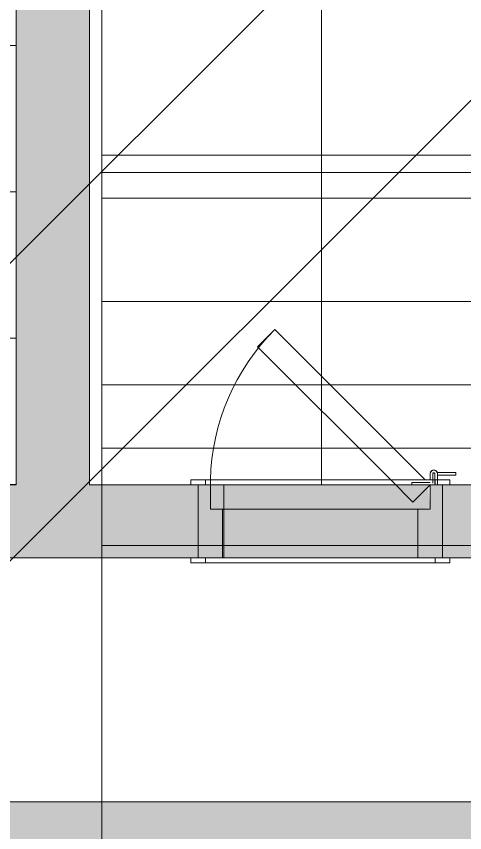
# Model space of a CAD drawing. Header units: millimetres. Extents: x -57519 to 497916, y -349472 to 446842.
# Drawn here: x 335053 to 335971, y 37335 to 39007 of the extents above; entities that cross this region are included whole.
import ezdxf

# ---------------------------------------------------------------- set-up
doc = ezdxf.new("R2010")
doc.units = ezdxf.units.MM
for name, color, linetype, lineweight in [('A-DETL-GENF', 92, 'Continuous', 5), ('A-DOOR', 31, 'Continuous', 5), ('A-DOOR-FRAM', 31, 'Continuous', 5), ('A-FLOR', 192, 'Continuous', 5), ('A-FLOR-PATT', 8, 'Continuous', 5), ('A-WALL', 113, 'Continuous', 20), ('A-WALL-PATT', 111, 'Continuous', 20)]:
    doc.layers.add(name, color=color, linetype=linetype, lineweight=lineweight)
pattern_1 = [(0, (248763.4, 0), (2337.5, 1062.5), [15937.5, -2125, 5312.5, -1062.5]), (0, (250176.6, 531.2), (-1062.5, 1413.125), [3187.5, -350.625, 6375, -796.875]), (0, (249294.7, 903.1), (5525, 711.875), [8500, -1487.5, 4250, -1062.5])]

# ---------------------------------------------------------------- blocks, each defined once
blk = doc.blocks.new('DLN-Access Panel__AP01_ - _AP04_ 450 x 650 _WH_-V555-SITE COVERAGE')
at = {"layer": 'A-DOOR'}
for p, q in [((-265, 75), (-265, 85)), ((-265, 85), (-265, 75)), ((265, 85), (-265, 85)), ((-265, 85), (-235, 85)), ((-235, 85), (-235, 75)), ((-235, 85), (235, 85)), ((235, 85), (-235, 85)), ((-235, 75), (-235, 85)), ((-235, 85), (235, 85)), ((235, 85), (235, 75)), ((235, 85), (235, 75)), ((235, 85), (265, 85)), ((265, 75), (265, 85)), ((265, 75), (265, 85)), ((-265, 75), (265, 75)), ((-265, 75), (-250, 75)), ((-250, 75), (-235, 75)), ((235, 75), (-235, 75)), ((-235, 75), (-200, 75)), ((-235, 75), (-200, 75)), ((-200, 75), (200, 75)), ((-200, 75), (200, 75)), ((200, 75), (235, 75)), ((200, 75), (235, 75)), ((235, 75), (250, 75)), ((250, 75), (265, 75)), ((-189.6, -39.6), (-225, -75)), ((-144.3, -85), (-189.6, -39.6)), ((-265, -85), (-265, -75)), ((-265, -75), (-265, -85)), ((265, -75), (-265, -75)), ((-265, -75), (-250, -75)), ((-250, -75), (-240, -75)), ((-240, -75), (-240, -85)), ((-225, -75), (-240, -75)), ((-240, -75), (-225, -75)), ((-240, -85), (-240, -75)), ((-187.5, -75), (-240, -75)), ((-240, -75), (-240, -85)), ((-240, -85), (-240, -75)), ((-240, -75), (-187.5, -75)), ((-240, -75), (-240, -85)), ((-225, -75), (-240, -75)), ((-240, -75), (-225, -75)), ((-240, -85), (-240, -75)), ((-225, -75), (-240, -75)), ((-240, -75), (-240, -85)), ((-240, -85), (-240, -75)), ((-240, -75), (-225, -75)), ((-235, -75), (-235, -85)), ((-235, -75), (235, -75)), ((-225, -75), (-235, -75)), ((-235, -75), (-225, -75)), ((-235, -85), (-235, -76.7)), ((-230.5, -75), (-234.5, -75)), ((-234.5, -75), (-230.5, -75)), ((-230.5, -75), (-234.5, -75)), ((-234.5, -75), (-230.5, -75)), ((-234.5, -76.8), (-234.5, -85)), ((-234.5, -85), (-234.5, -76.8)), ((-234.5, -76.8), (-234.5, -85)), ((-234.5, -85), (-234.5, -76.8)), ((-230.5, -85), (-230.5, -78.2)), ((-230.5, -78.2), (-230.5, -85)), ((-187.5, -75), (-225, -75)), ((-225, -75), (-187.5, -75)), ((-187.5, -75), (-225, -75)), ((-225, -75), (-187.5, -75)), ((-225, -80), (-187.5, -80)), ((-187.5, -80), (-225, -80)), ((-225, -80), (-187.5, -80)), ((-187.5, -80), (-225, -80)), ((-187.5, -80), (-187.5, -75)), ((-187.5, -75), (-187.5, -80)), ((-187.5, -80), (-187.5, -75)), ((-187.5, -75), (-187.5, -80)), ((225, -75), (-184.2, -75)), ((-184.2, -75), (225, -75)), ((235, -75), (225, -75)), ((225, -75), (235, -75)), ((235, -75), (235, -85)), ((235, -75), (235, -85)), ((235, -75), (250, -75)), ((250, -75), (265, -75)), ((265, -85), (265, -75)), ((265, -85), (265, -75)), ((-240, -95), (-277.5, -95)), ((-277.5, -95), (-277.5, -100)), ((-277.5, -100), (-277.5, -95)), ((-277.5, -95), (-240, -95)), ((-240, -95), (-277.5, -95)), ((-277.5, -95), (-277.5, -100)), ((-277.5, -100), (-277.5, -95)), ((-277.5, -95), (-240, -95)), ((-277.5, -100), (-239.6, -100)), ((-239.6, -100), (-277.5, -100)), ((-277.5, -100), (-239.6, -100)), ((-239.6, -100), (-277.5, -100)), ((-265, -85), (265, -85)), ((-265, -85), (-240, -85)), ((-240, -85), (-240, -95)), ((-240, -95), (-240, -85)), ((-240, -85), (-240, -97.5)), ((-240, -97.5), (-240, -85)), ((-240, -85), (-240, -95)), ((-240, -95), (-240, -85)), ((-240, -85), (-240, -95)), ((-240, -95), (-240, -85)), ((235, -85), (-235, -85)), ((-234.5, -85), (-234.5, -97.5)), ((-234.5, -97.5), (-234.5, -85)), ((-230.5, -97.5), (-230.5, -86.4)), ((-230.5, -86.4), (-230.5, -97.5)), ((-230.5, -96.6), (-230.5, -86.4)), ((-230.5, -86.4), (-230.5, -96.6)), ((-225, -97.5), (-225, -85)), ((-225, -85), (-225, -97.5)), ((-225, -97.5), (-225, -85)), ((-225, -85), (-225, -97.5)), ((-225, -97.5), (-225, -85)), ((-225, -85), (-225, -97.5)), ((-225, -97.5), (-225, -85)), ((-225, -85), (-225, -97.5)), ((-225, -85), (235, -85)), ((-225, -85), (235, -85)), ((-215, -85), (93.2, -393.2)), ((128.6, -357.8), (-144.3, -85)), ((235, -85), (265, -85)), ((93.2, -393.2), (128.6, -357.8))]:
    blk.add_line(p, q, dxfattribs=at)
for centre, radius, start, end in [((-225, -75), 450, 358.6824, 359.9875), ((-232.5, -97.5), 7.5, 180, 285), ((-232.5, -97.5), 7.5, 180, 345), ((-232.5, -97.5), 7.5, 180, 195), ((-232.5, -97.5), 7.5, 180, 195), ((-232.5, -97.5), 7.5, 195, 0), ((-232.5, -97.5), 7.5, 195, 225), ((-232.5, -97.5), 7.5, 199.4712, 0), ((-232.5, -97.5), 7.5, 199.4712, 330.8129), ((-232.5, -97.5), 7.5, 199.4712, 214.0647), ((-232.5, -97.5), 7.5, 199.4712, 243.2518), ((-232.5, -97.5), 2, 180, 360), ((-232.5, -97.5), 2, 180, 0), ((-232.5, -97.5), 2, 180, 240), ((-232.5, -97.5), 2, 180, 195), ((-232.5, -97.5), 2, 195, 270), ((-232.5, -97.5), 2, 240, 360), ((-232.5, -97.5), 2, 270, 0), ((-232.5, -97.5), 7.5, 285, 0), ((-232.5, -97.5), 7.5, 315, 0), ((-232.5, -97.5), 7.5, 316.2194, 0), ((-232.5, -97.5), 7.5, 330.8129, 360), ((-232.5, -97.5), 7.5, 330.8129, 360), ((-232.5, -97.5), 7.5, 345, 0), ((-225, -75), 450, 315, 358.6824), ((-232.5, -97.5), 7.5, 214.0647, 316.2194), ((-232.5, -97.5), 7.5, 225, 315), ((-232.5, -97.5), 7.5, 243.2518, 330.8129)]:
    blk.add_arc(centre, radius, start, end, dxfattribs=at)
at = {"layer": 'A-DOOR-FRAM'}
for p, q in [((250, 75), (-250, 75)), ((-250, 75), (-250, -75)), ((-250, 75), (-250, -75)), ((-235, 75), (-250, 75)), ((-200, 75), (-235, 75)), ((-200, -25), (-200, 75)), ((-200, -25), (-200, 75)), ((-200, 75), (200, 75)), ((200, 75), (-200, 75)), ((200, 75), (-200, 75)), ((200, -25), (200, 75)), ((200, 75), (200, -25)), ((235, 75), (200, 75)), ((250, 75), (235, 75)), ((250, 75), (250, -75)), ((250, -75), (250, 75)), ((-225, -75), (-225, -25)), ((-225, -75), (-225, -25)), ((-225, -25), (225, -25)), ((-200, -25), (-225, -25)), ((200, -25), (-200, -25)), ((-200, -25), (200, -25)), ((200, -25), (-200, -25)), ((225, -25), (200, -25)), ((225, -75), (225, -25)), ((225, -25), (225, -75)), ((-250, -75), (250, -75)), ((-240, -75), (-250, -75)), ((-225, -75), (-235, -75)), ((225, -75), (-225, -75)), ((-187.5, -75), (-225, -75)), ((-187.5, -75), (-225, -75)), ((225, -75), (-184.2, -75)), ((225, -75), (-184.2, -75)), ((235, -75), (225, -75)), ((250, -75), (235, -75))]:
    blk.add_line(p, q, dxfattribs=at)

msp = doc.modelspace()

# ---------------------------------------------------------------- hatches: boundary and pattern name
at = {"layer": 'A-DETL-GENF'}
h = msp.add_hatch(dxfattribs=at)
h.set_pattern_fill('FP_40', color=250, style=0, pattern_type=2)
h.set_pattern_definition([(45, (248763.4, 0), (-1257.236, 1257.236), []), (45, (248763.4, 1905), (-1257.236, 1257.236), [])])
h.paths.add_polyline_path([(325750.1, -8642.5), (328562.7, -8642.5), (328562.7, 4657.5), (341312.7, 4657.5), (341312.7, 30557.5), (342712.7, 30557.5), (342712.7, 48907.7), (339962.7, 48907.7), (339962.7, 52157.5), (338962.7, 52157.5), (338962.7, 53757.5), (297512.7, 53757.5), (297512.7, 52247.5), (286277.7, 52247.5), (286277.7, 34407.5), (285902.7, 34407.5), (285902.7, 7407.5), (286277.7, 7407.5), (286277.7, -2267.5), (315555.2, -2267.5), (315555.2, -8642.5), (321257.1, -8642.5)], flags=0)
at = {"layer": 'A-FLOR-PATT'}
h = msp.add_hatch(dxfattribs=at)
h.set_pattern_fill('FP_27', color=256, style=0, pattern_type=2)
h.set_pattern_definition([(90, (340827.73, 35647.5), (-600, 4e-14), []), (180, (340827.73, 35647.5), (-4e-14, -300), [])])
h.paths.add_polyline_path([(330264.6, 35647.5), (331827.7, 35647.5), (331823.6, 39552.5), (331152.7, 39552.5), (331152.7, 39542.5), (330952.7, 39542.5), (330952.7, 39552.5), (329852.7, 39552.5), (329852.7, 39577.5), (329877.7, 39577.5), (329877.7, 39727.5), (332002.7, 39727.5), (332002.7, 38047.5), (335052.7, 38047.5), (335052.7, 39557.5), (335027.7, 39557.5), (335027.7, 39532.5), (334427.7, 39532.5), (334427.7, 40332.5), (335052.7, 40332.5), (335052.7, 42547.5), (330027.7, 42547.5), (330027.7, 42522.5), (330052.7, 42522.5), (330052.7, 41002.5), (329852.7, 41002.5), (329852.7, 42827.5), (329806.2, 42827.5), (329806.2, 42852.5), (328426.2, 42852.5), (328426.2, 42827.5), (327777.7, 42827.5), (327777.7, 38427.5), (330252.7, 38427.5), (330252.7, 35647.5)], flags=0)
h = msp.add_hatch(dxfattribs=at)
h.set_pattern_fill('FP_34', color=256, style=0, pattern_type=2)
h.set_pattern_definition([(90, (333277.73, 33022.5), (-600, 4e-14), []), (180, (333277.73, 33022.5), (-4e-14, -300), [])])
h.paths.add_polyline_path([(336852.7, 35647.5), (336852.7, 35822.5), (339877.7, 35824.9), (339877.7, 37222.5), (339302.7, 37222.5), (339302.7, 37347.5), (339902.7, 37347.5), (339898.8, 42852.5), (339877.7, 42848.8), (339877.7, 42827.5), (339252.7, 42827.5), (339252.7, 42852.5), (337902.7, 42852.5), (337902.7, 42827.5), (337877.7, 42822.5), (337877.7, 41002.5), (337852.7, 41002.5), (337852.7, 41027.5), (337702.7, 41027.5), (337702.7, 42547.5), (335202.7, 42543), (335202.7, 40632.5), (335227.7, 40632.5), (335227.7, 38072.5), (335202.7, 38072.5), (335202.7, 38047.5), (337702.7, 38047.5), (337702.7, 39727.5), (337852.7, 39727.5), (337852.7, 39752.5), (337877.7, 39752.5), (337877.7, 37222.5), (336115.2, 37222.5), (336115.2, 37212.5), (335915.2, 37212.5), (335915.2, 37222.5), (335177.7, 37222.5), (335177.7, 35647.5), (336421.1, 35647.5)], flags=0)
h.paths.add_polyline_path([(337597.7, 41002.5), (337597.7, 42522.5), (337622.7, 42522.5), (337622.7, 41002.5)], flags=0)
h = msp.add_hatch(dxfattribs=at)
h.set_pattern_fill('FP_4', color=256, style=0, pattern_type=2)
h.set_pattern_definition(pattern_1)
h.paths.add_polyline_path([(335859.4, 34332.5), (336427.7, 34332.5), (336427.7, 37247.5), (335227.7, 37247.5), (335227.7, 34332.5)], flags=0)
h.paths.add_polyline_path([(336421.1, 37397.5), (336427.7, 37397.5), (336427.7, 37897.5), (335227.7, 37897.5), (335227.7, 37397.5), (335859.4, 37397.5)], flags=0)
h.paths.add_polyline_path([(336367.7, 38047.5), (336427.7, 38047.5), (336427.7, 39607.5), (335227.7, 39607.5), (335227.7, 38047.5), (335859.4, 38047.5)], flags=0)
h = msp.add_hatch(dxfattribs=at)
h.set_pattern_fill('FP_4', color=256, style=0, pattern_type=2)
h.set_pattern_definition(pattern_1)
h.paths.add_polyline_path([(335227.7, 37247.5), (336427.7, 37247.5), (336427.7, 37397.5), (335227.7, 37397.5), (335227.7, 37251.9)], flags=0)
h.paths.add_polyline_path([(335859.4, 37897.5), (336367.7, 37897.5), (336367.7, 37912.5), (336427.7, 37912.5), (336427.7, 38047.5), (335227.7, 38046), (335227.7, 37897.5)], flags=0)
at = {"layer": 'A-WALL-PATT', "lineweight": 5, "transparency": 33554560}
h = msp.add_hatch(color=253, dxfattribs=at)
h.paths.add_polyline_path([(335202.7, 38047.5), (335202.7, 39557.5), (335052.7, 39557.5), (335052.7, 38047.5)], flags=0)
h.paths.add_polyline_path([(335202.7, 40307.5), (335202.7, 42547.5), (335052.7, 42547.5), (335052.7, 40307.5)], flags=0)
h = msp.add_hatch(color=253, dxfattribs=at)
h.paths.add_polyline_path([(332136.5, 37897.5), (332151.5, 37897.5), (332151.5, 38047.5), (332002.7, 38047.5), (332002.7, 37897.5)], flags=0)
h.paths.add_polyline_path([(335410.2, 37897.5), (335425.2, 37897.5), (335425.2, 38047.5), (334452.7, 38047.5), (334452.7, 37897.5), (334736.2, 37897.5)], flags=0)
h.paths.add_polyline_path([(332934, 37897.5), (332949, 37897.5), (332949, 38047.5), (332651.5, 38047.5), (332651.5, 37897.5), (332666.5, 37897.5)], flags=0)
h.paths.add_polyline_path([(333937.7, 37897.5), (333952.7, 37897.5), (333952.7, 38047.5), (333449, 38047.5), (333449, 37897.5), (333612.9, 37897.5)], flags=0)
h.paths.add_polyline_path([(336982.7, 37897.5), (337064, 37897.5), (337064, 38047.5), (336786.5, 38047.5), (336786.5, 37897.5), (336801.5, 37897.5)], flags=0)
h.paths.add_polyline_path([(337702.7, 37897.5), (337702.7, 38047.5), (337564, 38047.5), (337564, 37897.5), (337579, 37897.5)], flags=0)
h.paths.add_polyline_path([(336271.5, 37897.5), (336286.5, 37897.5), (336286.5, 38047.5), (335925.2, 38047.5), (335925.2, 37897.5), (335940.2, 37897.5)], flags=0)
h = msp.add_hatch(color=253, dxfattribs=at)
h.paths.add_polyline_path([(332151.5, 37897.5), (332201.5, 37897.5), (332201.5, 37997.5), (332176.5, 37997.5), (332176.5, 38047.5), (332151.5, 38047.5), (332151.5, 37904.8)], flags=0)
h.paths.add_polyline_path([(333399, 37897.5), (333449, 37897.5), (333449, 38047.5), (333424, 38047.5), (333424, 37997.5), (333399, 37997.5), (333399, 37966.2)], flags=0)
h.paths.add_polyline_path([(334427.7, 37897.5), (334452.7, 37897.5), (334452.7, 38047.5), (334427.7, 38047.5), (334427.7, 37997.5), (334402.7, 37997.5), (334402.7, 37897.5)], flags=0)
h.paths.add_polyline_path([(333952.7, 37897.5), (334002.7, 37897.5), (334002.7, 37997.5), (333977.7, 37997.5), (333977.7, 38047.5), (333952.7, 38047.5), (333952.7, 37993.4)], flags=0)
h.paths.add_polyline_path([(335425.2, 37897.5), (335475.2, 37897.5), (335475.2, 37997.5), (335450.2, 37997.5), (335450.2, 38047.5), (335425.2, 38047.5), (335425.2, 38026.4)], flags=0)
h.paths.add_polyline_path([(332949, 37897.5), (332999, 37897.5), (332999, 37997.5), (332974, 37997.5), (332974, 38047.5), (332949, 38047.5), (332949, 37944)], flags=0)
h.paths.add_polyline_path([(332636.5, 37897.5), (332651.5, 37897.5), (332651.5, 38047.5), (332626.5, 38047.5), (332626.5, 37997.5), (332601.5, 37997.5), (332601.5, 37897.5)], flags=0)
h.paths.add_polyline_path([(337564, 37897.5), (337564, 38047.5), (337539, 38047.5), (337539, 37997.5), (337514, 37997.5), (337514, 37897.5), (337549, 37897.5)], flags=0)
h.paths.add_polyline_path([(337114, 37897.5), (337114, 37997.5), (337089, 37997.5), (337089, 38047.5), (337064, 38047.5), (337064, 37897.5), (337079, 37897.5)], flags=0)
h.paths.add_polyline_path([(336786.5, 37897.5), (336786.5, 38047.5), (336761.5, 38047.5), (336761.5, 37997.5), (336736.5, 37997.5), (336736.5, 37897.5), (336771.5, 37897.5)], flags=0)
h.paths.add_polyline_path([(335900.2, 37897.5), (335925.2, 37897.5), (335925.2, 38047.5), (335900.2, 38047.5), (335900.2, 37997.5), (335875.2, 37997.5), (335875.2, 37897.5)], flags=0)
h.paths.add_polyline_path([(336286.5, 37897.5), (336336.5, 37897.5), (336336.5, 37997.5), (336311.5, 37997.5), (336311.5, 38047.5), (336286.5, 38047.5), (336286.5, 37977.7)], flags=0)
h = msp.add_hatch(color=253, dxfattribs=at)
h.paths.add_polyline_path([(332201.5, 37897.5), (332601.5, 37897.5), (332601.5, 37997.5), (332626.5, 37997.5), (332622.2, 38047.5), (332176.5, 38047.5), (332176.5, 37997.5), (332201.5, 37997.5), (332201.5, 37907.3)], flags=0)
h.paths.add_polyline_path([(335475.2, 37897.5), (335875.2, 37897.5), (335875.2, 37997.5), (335900.2, 37999.5), (335895.9, 38047.5), (335450.2, 38047.5), (335450.2, 37997.5), (335475.2, 37997.5)], flags=0)
h.paths.add_polyline_path([(333051.3, 37897.5), (333399, 37897.5), (333399, 37997.5), (333424, 37997.5), (333419.7, 38047.5), (332974, 38047.5), (332974, 37997.5), (332999, 37997.5), (332999, 37897.5)], flags=0)
h.paths.add_polyline_path([(334402.7, 37897.5), (334402.7, 37997.5), (334427.7, 37997.5), (334423.4, 38047.5), (333977.7, 38047.5), (333977.7, 37997.5), (334002.7, 37995.8), (334002.7, 37897.5)], flags=0)
h.paths.add_polyline_path([(336336.5, 37897.5), (336736.5, 37897.5), (336736.5, 37997.5), (336761.5, 37997.5), (336757.2, 38047.5), (336311.5, 38047.5), (336311.5, 37997.5), (336336.5, 37997.5), (336336.5, 37974.8)], flags=0)
h.paths.add_polyline_path([(337514, 37897.5), (337514, 37997.5), (337539, 37997.5), (337534.7, 38047.5), (337089, 38047.5), (337089, 37997.5), (337114, 37997.5), (337114, 37897.5)], flags=0)
msp.add_hatch(color=253, dxfattribs=at).paths.add_polyline_path([(335859.4, 37247.5), (337852.7, 37247.5), (337852.7, 37397.5), (332002.7, 37397.5), (332002.7, 37247.5), (335152.7, 37247.5)], flags=0)

# ---------------------------------------------------------------- linework, layer by layer
at = {"layer": 'A-FLOR'}
for p, q in [((335202.7, 42547.5), (335202.7, 38047.5)), ((335227.7, 39607.5), (335227.7, 38047.5)), ((335227.7, 38046), (335227.7, 37251.9)), ((335477.7, 38047.5), (335859.4, 38047.5)), ((335862.7, 38047.5), (335900.2, 38047.5)), ((335900.2, 38047.5), (335910.2, 38047.5))]:
    msp.add_line(p, q, dxfattribs=at)
at = {"layer": 'A-WALL', "lineweight": 18}
for p, q in [((335202.7, 40632.5), (335202.7, 38072.5)), ((335227.7, 38072.5), (335227.7, 40632.5))]:
    msp.add_line(p, q, dxfattribs=at)
at = {"layer": 'A-WALL', "lineweight": 5}
for p, q in [((335052.7, 39557.5), (335052.7, 38047.5)), ((335052.7, 38047.5), (334442.7, 38047.5)), ((335477.7, 38047.5), (335202.7, 38047.5)), ((335227.7, 37897.5), (335227.7, 38046)), ((335477.7, 37897.5), (335477.7, 38047.5)), ((336277.7, 38047.5), (335915.2, 38047.5)), ((332002.7, 37897.5), (337702.7, 37897.5)), ((337702.7, 37397.5), (332002.7, 37397.5))]:
    msp.add_line(p, q, dxfattribs=at)

# ---------------------------------------------------------------- block references
at = {"layer": 'A-DOOR', "rotation": 180}
msp.add_blockref('DLN-Access Panel__AP01_ - _AP04_ 450 x 650 _WH_-V555-SITE COVERAGE', (335675.2, 37972.5), dxfattribs=at)

doc.saveas('drawing.dxf')
